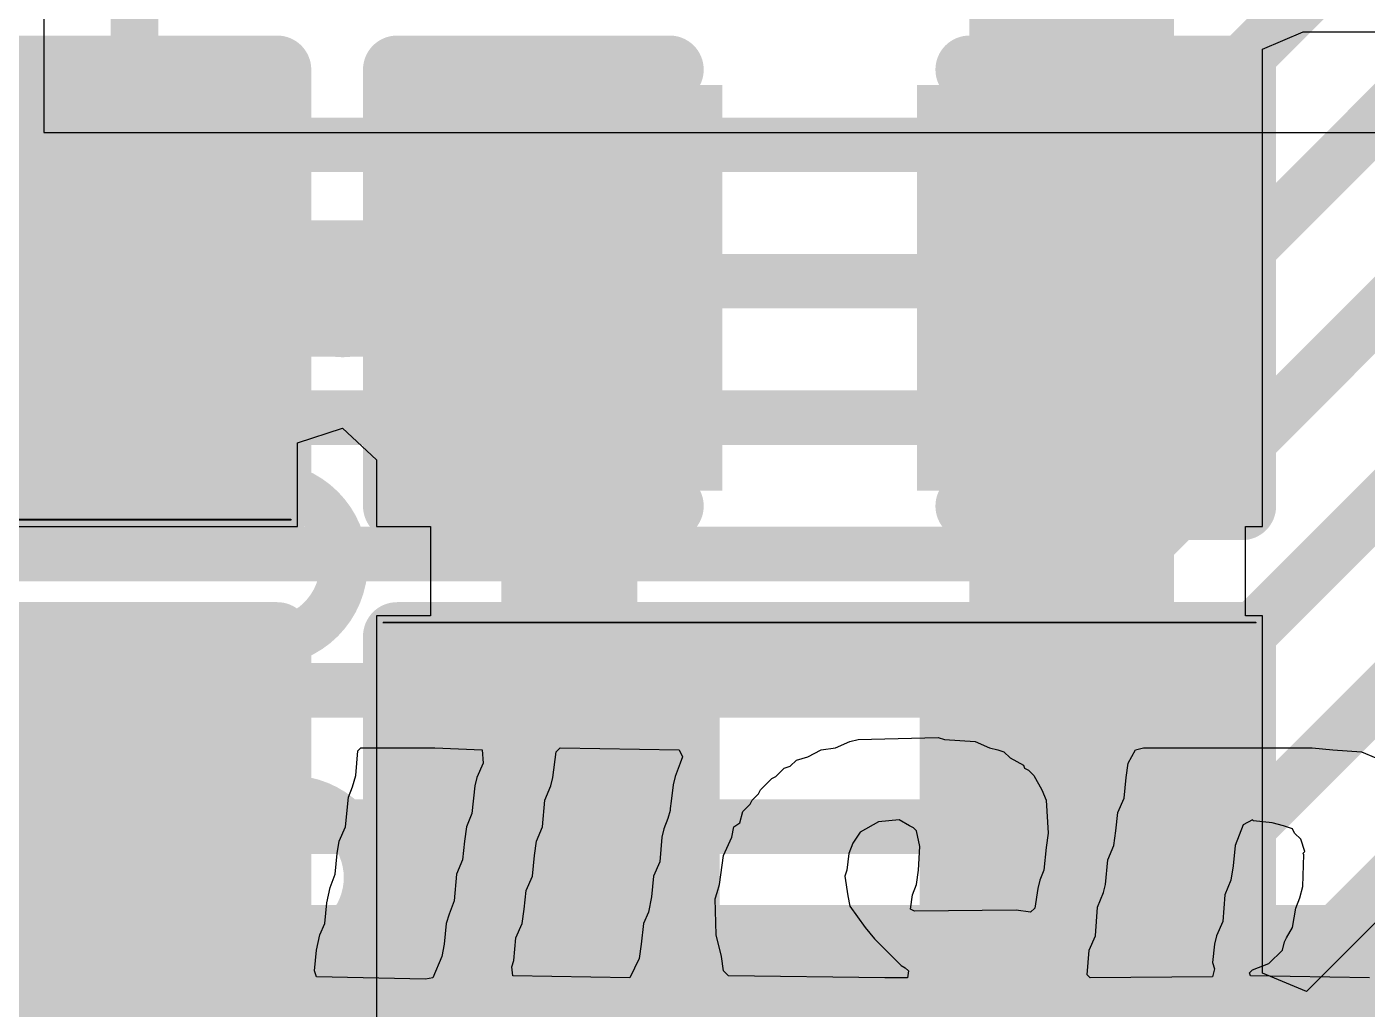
# Model space of a CAD drawing. Header units: inches. Extents: x -6 to 283, y -12 to 154.
# Drawn here: x 45.644 to 48.142, y -6.028 to -4.198 of the extents above; entities that cross this region are included whole.
import ezdxf

# ---------------------------------------------------------------- set-up
doc = ezdxf.new("R2010")
doc.units = ezdxf.units.IN
for name, color, linetype in [('Bottom Layer', 5, 'Continuous'), ('Bottom Overlay', 54, 'Continuous'), ('Bottom Paste', 16, 'Continuous'), ('Bottom Solder', 6, 'Continuous'), ('PWR-1', 156, 'Continuous'), ('Signal L1', 76, 'Continuous'), ('Signal L2', 6, 'Continuous'), ('Top Layer', 1, 'Continuous'), ('Top Overlay', 2, 'Continuous')]:
    doc.layers.add(name, color=color, linetype=linetype)

# ---------------------------------------------------------------- blocks, each defined once
blk = doc.blocks.new('R___0402_B_18')
at = {"layer": 'Bottom Layer'}
for points in [[(-0.2413, 0.3175), (-0.2412999999999999, -0.3175), (-0.6985, -0.3175), (-0.6985, 0.3175)], [(0.6985, 0.3175), (0.6985, -0.3175), (0.2413, -0.3175), (0.2412999999999999, 0.3175)]]:
    blk.add_hatch(color=5, dxfattribs=at).paths.add_polyline_path(points)
at = {"layer": 'Bottom Paste'}
for points in [[(-0.2413, 0.3175), (-0.2412999999999999, -0.3175), (-0.6985, -0.3175), (-0.6985, 0.3175)], [(0.6985, 0.3175), (0.6985, -0.3175), (0.2413, -0.3175), (0.2412999999999999, 0.3175)]]:
    blk.add_hatch(color=16, dxfattribs=at).paths.add_polyline_path(points)
at = {"layer": 'Bottom Solder'}
for points in [[(-0.18629884, 0.37250116), (-0.1862988399999999, -0.37250116), (-0.75350116, -0.37250116), (-0.75350116, 0.37250116)], [(0.75350116, 0.37250116), (0.75350116, -0.37250116), (0.18629884, -0.37250116), (0.1862988399999999, 0.37250116)]]:
    blk.add_hatch(color=6, dxfattribs=at).paths.add_polyline_path(points)
at = {"layer": 'Bottom Overlay'}
for points in [[(0.7874, 0.4064, 0.127, 0.127, 0), (-0.7874, 0.4064, 0.127, 0.127, 0)], [(-0.7874, 0.4064, 0.127, 0.127, 0), (-0.7874, -0.4064, 0.127, 0.127, 0)], [(0.7874, 0.4064, 0.127, 0.127, 0), (0.7874, -0.4064, 0.127, 0.127, 0)], [(0.8128, 0.4318, 0.0032258, 0.0032258, 0), (-0.8128, 0.4318, 0.0032258, 0.0032258, 0)], [(0.7874, -0.4064, 0.127, 0.127, 0), (-0.7874, -0.4064, 0.127, 0.127, 0)]]:
    blk.add_lwpolyline(points, format="xyseb", dxfattribs=at)
for points in [[(-0.8191499999999999, 0.4064, 0.0635, 0.0635, 1), (-0.7556499999999999, 0.4064, 0.0635, 0.0635, 1)], [(-0.8191499999999999, 0.4064, 0.0635, 0.0635, 1), (-0.7556499999999999, 0.4064, 0.0635, 0.0635, 1)], [(0.7556499999999999, 0.4064, 0.0635, 0.0635, 1), (0.8191499999999999, 0.4064, 0.0635, 0.0635, 1)], [(0.7556499999999999, 0.4064, 0.0635, 0.0635, 1), (0.8191499999999999, 0.4064, 0.0635, 0.0635, 1)], [(-0.81360518, 0.4318, 0.0016129, 0.0016129, 1), (-0.8119948199999999, 0.4318, 0.0016129, 0.0016129, 1)], [(0.8119948199999999, 0.4318, 0.0016129, 0.0016129, 1), (0.81360518, 0.4318, 0.0016129, 0.0016129, 1)], [(-0.8191499999999999, -0.4064, 0.0635, 0.0635, 1), (-0.7556499999999999, -0.4064, 0.0635, 0.0635, 1)], [(-0.8191499999999999, -0.4064, 0.0635, 0.0635, 1), (-0.7556499999999999, -0.4064, 0.0635, 0.0635, 1)], [(0.7556499999999999, -0.4064, 0.0635, 0.0635, 1), (0.8191499999999999, -0.4064, 0.0635, 0.0635, 1)], [(0.7556499999999999, -0.4064, 0.0635, 0.0635, 1), (0.8191499999999999, -0.4064, 0.0635, 0.0635, 1)]]:
    blk.add_lwpolyline(points, format="xyseb", close=True, dxfattribs=at)
blk = doc.blocks.new('R___0402_B_159')
at = {"layer": 'Bottom Layer'}
for points in [[(-0.2413, 0.3175), (-0.2412999999999999, -0.3175), (-0.6985, -0.3175), (-0.6985, 0.3175)], [(0.6985, 0.3175), (0.6985, -0.3175), (0.2413, -0.3175), (0.2412999999999999, 0.3175)]]:
    blk.add_hatch(color=5, dxfattribs=at).paths.add_polyline_path(points)
at = {"layer": 'Bottom Paste'}
for points in [[(-0.2413, 0.3175), (-0.2412999999999999, -0.3175), (-0.6985, -0.3175), (-0.6985, 0.3175)], [(0.6985, 0.3175), (0.6985, -0.3175), (0.2413, -0.3175), (0.2412999999999999, 0.3175)]]:
    blk.add_hatch(color=16, dxfattribs=at).paths.add_polyline_path(points)
at = {"layer": 'Bottom Solder'}
for points in [[(-0.18629884, 0.37250116), (-0.1862988399999999, -0.37250116), (-0.75350116, -0.37250116), (-0.75350116, 0.37250116)], [(0.75350116, 0.37250116), (0.75350116, -0.37250116), (0.18629884, -0.37250116), (0.1862988399999999, 0.37250116)]]:
    blk.add_hatch(color=6, dxfattribs=at).paths.add_polyline_path(points)
at = {"layer": 'Bottom Overlay'}
for points in [[(-0.7874, 0.4064, 0.127, 0.127, 0), (-0.7874, -0.4064, 0.127, 0.127, 0)], [(0.7874, 0.4064, 0.127, 0.127, 0), (-0.7874, 0.4064, 0.127, 0.127, 0)], [(0.7874, 0.4064, 0.127, 0.127, 0), (0.7874, -0.4064, 0.127, 0.127, 0)], [(0.8127974599999999, 0.4318, 0.0032258, 0.0032258, 0), (-0.8128, 0.4318, 0.0032258, 0.0032258, 0)], [(0.7874, -0.4064, 0.127, 0.127, 0), (-0.7874, -0.4064, 0.127, 0.127, 0)]]:
    blk.add_lwpolyline(points, format="xyseb", dxfattribs=at)
for points in [[(-0.8191499999999999, 0.4064, 0.0635, 0.0635, 1), (-0.7556499999999999, 0.4064, 0.0635, 0.0635, 1)], [(-0.8191499999999999, 0.4064, 0.0635, 0.0635, 1), (-0.7556499999999999, 0.4064, 0.0635, 0.0635, 1)], [(0.7556499999999999, 0.4064, 0.0635, 0.0635, 1), (0.8191499999999999, 0.4064, 0.0635, 0.0635, 1)], [(0.7556499999999999, 0.4064, 0.0635, 0.0635, 1), (0.8191499999999999, 0.4064, 0.0635, 0.0635, 1)], [(-0.81360518, 0.4318, 0.0016129, 0.0016129, 1), (-0.8119948199999999, 0.4318, 0.0016129, 0.0016129, 1)], [(0.81199228, 0.4318, 0.0016129, 0.0016129, 1), (0.8136026399999999, 0.4318, 0.0016129, 0.0016129, 1)], [(-0.8191499999999999, -0.4064, 0.0635, 0.0635, 1), (-0.7556499999999999, -0.4064, 0.0635, 0.0635, 1)], [(-0.8191499999999999, -0.4064, 0.0635, 0.0635, 1), (-0.7556499999999999, -0.4064, 0.0635, 0.0635, 1)], [(0.7556499999999999, -0.4064, 0.0635, 0.0635, 1), (0.8191499999999999, -0.4064, 0.0635, 0.0635, 1)], [(0.7556499999999999, -0.4064, 0.0635, 0.0635, 1), (0.8191499999999999, -0.4064, 0.0635, 0.0635, 1)]]:
    blk.add_lwpolyline(points, format="xyseb", close=True, dxfattribs=at)
blk = doc.blocks.new('R___0402_B_161')
at = {"layer": 'Bottom Layer'}
for points in [[(-0.2413025399999999, 0.3174999999999999), (-0.2413025400000001, -0.3175), (-0.6985025399999999, -0.3174999999999999), (-0.6985025399999999, 0.3175)], [(0.6985, 0.3174999999999999), (0.6985, -0.3175), (0.2412999999999999, -0.3174999999999999), (0.2413000000000001, 0.3175)]]:
    blk.add_hatch(color=5, dxfattribs=at).paths.add_polyline_path(points)
at = {"layer": 'Bottom Paste'}
for points in [[(-0.2413025399999999, 0.3174999999999999), (-0.2413025400000001, -0.3175), (-0.6985025399999999, -0.3174999999999999), (-0.6985025399999999, 0.3175)], [(0.6985, 0.3174999999999999), (0.6985, -0.3175), (0.2412999999999999, -0.3174999999999999), (0.2413000000000001, 0.3175)]]:
    blk.add_hatch(color=16, dxfattribs=at).paths.add_polyline_path(points)
at = {"layer": 'Bottom Solder'}
for points in [[(-0.1863013799999999, 0.3725011599999999), (-0.1863013800000001, -0.3725011600000001), (-0.7535037, -0.3725011599999999), (-0.7535037, 0.3725011600000001)], [(0.75350116, 0.3725011599999999), (0.75350116, -0.3725011600000001), (0.1862988399999999, -0.3725011599999999), (0.18629884, 0.3725011600000001)]]:
    blk.add_hatch(color=6, dxfattribs=at).paths.add_polyline_path(points)
at = {"layer": 'Bottom Overlay'}
for points in [[(-0.7874, -0.4064, 0.127, 0.127, 0), (-0.7874, 0.4064, 0.127, 0.127, 0)], [(-0.7874, 0.4064, 0.127, 0.127, 0), (0.7874, 0.4064, 0.127, 0.127, 0)], [(0.7874, -0.4064, 0.127, 0.127, 0), (0.7874, 0.4064, 0.127, 0.127, 0)], [(-0.8128, 0.4318, 0.0032258, 0.0032258, 0), (0.8127974599999999, 0.4318, 0.0032258, 0.0032258, 0)], [(-0.7874, -0.4064, 0.127, 0.127, 0), (0.7874, -0.4064, 0.127, 0.127, 0)]]:
    blk.add_lwpolyline(points, format="xyseb", dxfattribs=at)
for points in [[(-0.8191499999999999, 0.4064, 0.0635, 0.0635, 1), (-0.7556499999999999, 0.4064, 0.0635, 0.0635, 1)], [(-0.8191499999999999, 0.4064, 0.0635, 0.0635, 1), (-0.7556499999999999, 0.4064, 0.0635, 0.0635, 1)], [(0.7556499999999999, 0.4064, 0.0635, 0.0635, 1), (0.8191499999999999, 0.4064, 0.0635, 0.0635, 1)], [(0.7556499999999999, 0.4064, 0.0635, 0.0635, 1), (0.8191499999999999, 0.4064, 0.0635, 0.0635, 1)], [(-0.81360518, 0.4318, 0.0016129, 0.0016129, 1), (-0.8119948199999999, 0.4318, 0.0016129, 0.0016129, 1)], [(0.81199228, 0.4318, 0.0016129, 0.0016129, 1), (0.8136026399999999, 0.4318, 0.0016129, 0.0016129, 1)], [(-0.8191499999999999, -0.4064, 0.0635, 0.0635, 1), (-0.7556499999999999, -0.4064, 0.0635, 0.0635, 1)], [(-0.8191499999999999, -0.4064, 0.0635, 0.0635, 1), (-0.7556499999999999, -0.4064, 0.0635, 0.0635, 1)], [(0.7556499999999999, -0.4064, 0.0635, 0.0635, 1), (0.8191499999999999, -0.4064, 0.0635, 0.0635, 1)], [(0.7556499999999999, -0.4064, 0.0635, 0.0635, 1), (0.8191499999999999, -0.4064, 0.0635, 0.0635, 1)]]:
    blk.add_lwpolyline(points, format="xyseb", close=True, dxfattribs=at)
blk = doc.blocks.new('C___0402_B_430')
at = {"layer": 'Bottom Layer'}
for points in [[(-0.2412999999999999, 0.3174999999999999), (-0.2413000000000001, -0.3175), (-0.6985, -0.3174999999999999), (-0.6985, 0.3175)], [(0.6985, 0.3174999999999999), (0.6985, -0.3175), (0.2412999999999999, -0.3174999999999999), (0.2413000000000001, 0.3175)]]:
    blk.add_hatch(color=5, dxfattribs=at).paths.add_polyline_path(points)
at = {"layer": 'Bottom Paste'}
for points in [[(-0.2412999999999999, 0.3174999999999999), (-0.2413000000000001, -0.3175), (-0.6985, -0.3174999999999999), (-0.6985, 0.3175)], [(0.6985, 0.3174999999999999), (0.6985, -0.3175), (0.2412999999999999, -0.3174999999999999), (0.2413000000000001, 0.3175)]]:
    blk.add_hatch(color=16, dxfattribs=at).paths.add_polyline_path(points)
at = {"layer": 'Bottom Solder'}
for points in [[(-0.1813001199999999, 0.3774998799999999), (-0.1813001200000001, -0.3774998800000001), (-0.7584998799999999, -0.3774998799999999), (-0.7584998799999999, 0.3774998800000001)], [(0.7584998799999999, 0.3774998799999999), (0.7584998799999999, -0.3774998800000001), (0.1813001199999999, -0.3774998799999999), (0.1813001200000001, 0.3774998800000001)]]:
    blk.add_hatch(color=6, dxfattribs=at).paths.add_polyline_path(points)
at = {"layer": 'Bottom Overlay'}
for points in [[(-0.7874, 0.4064, 0.127, 0.127, 0), (-0.2794, 0.4064, 0.127, 0.127, 0)], [(-0.7874, -0.4064, 0.127, 0.127, 0), (-0.7874, 0.4064, 0.127, 0.127, 0)], [(0.2794, 0.4064, 0.127, 0.127, 0), (0.7874, 0.4064, 0.127, 0.127, 0)], [(0.7874, -0.4064, 0.127, 0.127, 0), (0.7874, 0.4064, 0.127, 0.127, 0)], [(-0.7874, -0.4064, 0.127, 0.127, 0), (-0.2794, -0.4064, 0.127, 0.127, 0)], [(0.2794, -0.4064, 0.127, 0.127, 0), (0.7874, -0.4064, 0.127, 0.127, 0)]]:
    blk.add_lwpolyline(points, format="xyseb", dxfattribs=at)
for points in [[(-0.8191499999999999, 0.4064, 0.0635, 0.0635, 1), (-0.7556499999999999, 0.4064, 0.0635, 0.0635, 1)], [(-0.8191499999999999, 0.4064, 0.0635, 0.0635, 1), (-0.7556499999999999, 0.4064, 0.0635, 0.0635, 1)], [(-0.31115, 0.4064, 0.0635, 0.0635, 1), (-0.24765, 0.4064, 0.0635, 0.0635, 1)], [(0.24765, 0.4064, 0.0635, 0.0635, 1), (0.31115, 0.4064, 0.0635, 0.0635, 1)], [(0.7556499999999999, 0.4064, 0.0635, 0.0635, 1), (0.8191499999999999, 0.4064, 0.0635, 0.0635, 1)], [(0.7556499999999999, 0.4064, 0.0635, 0.0635, 1), (0.8191499999999999, 0.4064, 0.0635, 0.0635, 1)], [(-0.8191499999999999, -0.4064, 0.0635, 0.0635, 1), (-0.7556499999999999, -0.4064, 0.0635, 0.0635, 1)], [(-0.8191499999999999, -0.4064, 0.0635, 0.0635, 1), (-0.7556499999999999, -0.4064, 0.0635, 0.0635, 1)], [(-0.31115, -0.4064, 0.0635, 0.0635, 1), (-0.24765, -0.4064, 0.0635, 0.0635, 1)], [(0.24765, -0.4064, 0.0635, 0.0635, 1), (0.31115, -0.4064, 0.0635, 0.0635, 1)], [(0.7556499999999999, -0.4064, 0.0635, 0.0635, 1), (0.8191499999999999, -0.4064, 0.0635, 0.0635, 1)], [(0.7556499999999999, -0.4064, 0.0635, 0.0635, 1), (0.8191499999999999, -0.4064, 0.0635, 0.0635, 1)]]:
    blk.add_lwpolyline(points, format="xyseb", close=True, dxfattribs=at)

msp = doc.modelspace()

# ---------------------------------------------------------------- linework, layer by layer
at = {"layer": 'Bottom Layer'}
for p, q in [((47.94715836, -4.23986452), (48.02272335999999, -4.20766494)), ((48.02272335999999, -4.20766494), (49.52601981999999, -4.20766494)), ((47.94715836, -5.12886198), (47.94715836, -4.23986452)), ((46.14896281999999, -4.97288566), (46.2327879, -4.945618759999999)), ((46.2327879, -4.945618759999999), (46.29615836, -5.004747419999999)), ((46.14896281999999, -5.12886198), (46.14896281999999, -4.97288566)), ((46.29615836, -5.004747419999999), (46.29615836, -5.12886198)), ((45.43776282, -5.12886198), (46.14896281999999, -5.12886198)), ((46.29615836, -5.12886198), (46.39634612, -5.12886198)), ((46.39634612, -5.12886198), (46.39634612, -5.29520658)), ((47.91527882, -5.29520658), (47.91527882, -5.12886198)), ((47.91527882, -5.12886198), (47.94715836, -5.12886198)), ((46.39634612, -5.29520658), (46.29615582, -5.29520658)), ((46.29615582, -5.29520658), (46.29615582, -6.18420658)), ((47.94715836, -5.29520658), (47.91527882, -5.29520658)), ((47.94715836, -5.960744999999999), (47.94715836, -5.29520658)), ((48.40782038, -5.61623718), (48.0292918, -5.99476576)), ((48.0292918, -5.99476576), (47.94715836, -5.960744999999999))]:
    msp.add_line(p, q, dxfattribs=at)
for points in [[(47.59155836, -4.15677096, 0.3809999999999999, 0.3809999999999999, -0.198912367379658), (47.90905836, -3.39025738, 0.3809999999999999, 0.3809999999999999, 0)], [(47.59155836, -4.684361979999999, 0.3809999999999999, 0.3809999999999999, 0), (47.59155836, -4.15677096, 0.3809999999999999, 0.3809999999999999, 0)], [(47.59155836, -5.73970658, 0.3809999999999999, 0.3809999999999999, 0), (47.59155836, -4.684361979999999, 0.3809999999999999, 0.3809999999999999, 0)], [(45.79336282, -4.684361979999999, 0.254, 0.254, 0), (45.79450328, -4.68550244, 0.254, 0.254, 0)], [(45.79450328, -4.68550244, 0.254, 0.254, 0), (46.23164744, -4.68550244, 0.254, 0.254, 0)], [(46.23164744, -4.68550244, 0.254, 0.254, 0), (46.2327879, -4.6866429, 0.254, 0.254, 0)], [(46.2327879, -4.6866429, 0.254, 0.254, 0), (46.23392836, -4.68550244, 0.254, 0.254, 0)], [(46.23392836, -4.68550244, 0.254, 0.254, 0), (46.65289882, -4.68550244, 0.254, 0.254, 0)], [(46.65175836, -4.684361979999999, 0.254, 0.254, 0), (46.65289882, -4.68550244, 0.254, 0.254, 0)], [(46.65289882, -4.68550244, 0.254, 0.254, 0), (46.65532198, -4.6879256, 0.254, 0.254, 0)], [(46.65532198, -5.73970658, 0.254, 0.254, 0), (46.65532198, -4.6879256, 0.254, 0.254, 0)], [(45.79336282, -6.6272537, 0.254, 0.254, 0), (45.79336282, -5.73970658, 0.254, 0.254, 0)], [(48.09281974, -6.22423698, 0.1524, 0.1524, 0), (48.6161461, -5.700910619999999, 0.1524, 0.1524, 0)], [(46.65175582, -6.14610658, 0.1524, 0.1524, 0), (46.65175582, -5.73970658, 0.1524, 0.1524, 0)]]:
    msp.add_lwpolyline(points, format="xyseb", dxfattribs=at)
for points in [[(47.49630836, -4.15677096, 0.1905, 0.1905, 1), (47.68680835999999, -4.15677096, 0.1905, 0.1905, 1)], [(47.49630836, -4.15677096, 0.1905, 0.1905, 1), (47.68680835999999, -4.15677096, 0.1905, 0.1905, 1)], [(47.49630836, -4.684361979999999, 0.1905, 0.1905, 1), (47.68680835999999, -4.684361979999999, 0.1905, 0.1905, 1)], [(47.49630836, -4.684361979999999, 0.1905, 0.1905, 1), (47.68680835999999, -4.684361979999999, 0.1905, 0.1905, 1)], [(45.72986282, -4.684361979999999, 0.127, 0.127, 1), (45.85686282, -4.684361979999999, 0.127, 0.127, 1)], [(45.73100328, -4.68550244, 0.127, 0.127, 1), (45.85800328, -4.68550244, 0.127, 0.127, 1)], [(45.73100328, -4.68550244, 0.127, 0.127, 1), (45.85800328, -4.68550244, 0.127, 0.127, 1)], [(46.16814744, -4.68550244, 0.127, 0.127, 1), (46.29514743999999, -4.68550244, 0.127, 0.127, 1)], [(46.16814744, -4.68550244, 0.127, 0.127, 1), (46.29514743999999, -4.68550244, 0.127, 0.127, 1)], [(46.1692879, -4.6866429, 0.127, 0.127, 1), (46.2962879, -4.6866429, 0.127, 0.127, 1)], [(46.1692879, -4.6866429, 0.127, 0.127, 1), (46.2962879, -4.6866429, 0.127, 0.127, 1)], [(46.17042836, -4.68550244, 0.127, 0.127, 1), (46.29742836, -4.68550244, 0.127, 0.127, 1)], [(46.17042836, -4.68550244, 0.127, 0.127, 1), (46.29742836, -4.68550244, 0.127, 0.127, 1)], [(46.58825836, -4.684361979999999, 0.127, 0.127, 1), (46.71525836, -4.684361979999999, 0.127, 0.127, 1)], [(46.58939881999999, -4.68550244, 0.127, 0.127, 1), (46.71639881999999, -4.68550244, 0.127, 0.127, 1)], [(46.58939881999999, -4.68550244, 0.127, 0.127, 1), (46.71639881999999, -4.68550244, 0.127, 0.127, 1)], [(46.58939881999999, -4.68550244, 0.127, 0.127, 1), (46.71639881999999, -4.68550244, 0.127, 0.127, 1)], [(46.59182197999999, -4.6879256, 0.127, 0.127, 1), (46.71882197999999, -4.6879256, 0.127, 0.127, 1)], [(46.59182197999999, -4.6879256, 0.127, 0.127, 1), (46.71882197999999, -4.6879256, 0.127, 0.127, 1)], [(47.49630836, -5.73970658, 0.1905, 0.1905, 1), (47.68680835999999, -5.73970658, 0.1905, 0.1905, 1)], [(45.72986282, -5.73970658, 0.127, 0.127, 1), (45.85686282, -5.73970658, 0.127, 0.127, 1)], [(46.59182197999999, -5.73970658, 0.127, 0.127, 1), (46.71882197999999, -5.73970658, 0.127, 0.127, 1)], [(46.61365582, -5.73970658, 0.0762, 0.0762, 1), (46.68985582, -5.73970658, 0.0762, 0.0762, 1)]]:
    msp.add_lwpolyline(points, format="xyseb", close=True, dxfattribs=at)
at = {"layer": 'PWR-1'}
for p, q in [((45.67585734, 0.06402577999999999), (45.67585734, -4.39482484)), ((45.67585734, -4.39482484), (55.02262808, -4.39482484))]:
    msp.add_line(p, q, dxfattribs=at)
at = {"layer": 'Signal L1'}
msp.add_lwpolyline([(42.57390012, -5.9608085, 0.254, 0.254, 0), (52.88037937999999, -5.9608085, 0.254, 0.254, 0)], format="xyseb", dxfattribs=at)
at = {"layer": 'Signal L2'}
for points in [[(45.84463526, -4.6720125, 0.08889999999999999, 0.08889999999999999, 0), (45.84463526, -3.24202552, 0.08889999999999999, 0.08889999999999999, 0)], [(45.84463526, -4.90653832, 0.08889999999999999, 0.08889999999999999, 0), (45.84463526, -4.6720125, 0.08889999999999999, 0.08889999999999999, 0)], [(45.99068525999999, -5.05258832, 0.08889999999999999, 0.08889999999999999, -0.4142135623730951), (45.84463526, -4.90653832, 0.08889999999999999, 0.08889999999999999, 0)], [(45.99068525999999, -5.05258832, 0.08889999999999999, 0.08889999999999999, 0), (46.08915597999999, -5.05258832, 0.08889999999999999, 0.08889999999999999, 0)], [(46.08915597999999, -5.05258832, 0.08889999999999999, 0.08889999999999999, -0.9999999999999999), (46.08915597999999, -5.344688319999999, 0.08889999999999999, 0.08889999999999999, 0)], [(45.99068525999999, -5.63678832, 0.08889999999999999, 0.08889999999999999, -0.9999999999999999), (45.99068525999999, -5.344688319999999, 0.08889999999999999, 0.08889999999999999, 0)], [(45.99068525999999, -5.344688319999999, 0.08889999999999999, 0.08889999999999999, 0), (46.08915597999999, -5.344688319999999, 0.08889999999999999, 0.08889999999999999, 0)], [(45.99068525999999, -5.63678832, 0.08889999999999999, 0.08889999999999999, 0), (46.13332404, -5.63678832, 0.08889999999999999, 0.08889999999999999, 0)], [(46.13332404, -5.63678832, 0.08889999999999999, 0.08889999999999999, -0.9999999999999999), (46.13332404, -5.92888832, 0.08889999999999999, 0.08889999999999999, 0)], [(45.84463526, -6.074938319999999, 0.08889999999999999, 0.08889999999999999, -0.4142135623730951), (45.99068525999999, -5.92888832, 0.08889999999999999, 0.08889999999999999, 0)], [(45.99068525999999, -5.92888832, 0.08889999999999999, 0.08889999999999999, 0), (46.13332404, -5.92888832, 0.08889999999999999, 0.08889999999999999, 0)]]:
    msp.add_lwpolyline(points, format="xyseb", dxfattribs=at)
for points in [[(45.82241026, -4.6720125, 0.04445, 0.04445, 1), (45.86686026, -4.6720125, 0.04445, 0.04445, 1)], [(45.82241026, -4.6720125, 0.04445, 0.04445, 1), (45.86686026, -4.6720125, 0.04445, 0.04445, 1)], [(45.82241026, -4.90653832, 0.04445, 0.04445, 1), (45.86686026, -4.90653832, 0.04445, 0.04445, 1)], [(45.82241026, -4.90653832, 0.04445, 0.04445, 1), (45.86686026, -4.90653832, 0.04445, 0.04445, 1)], [(45.96846025999999, -5.05258832, 0.04445, 0.04445, 1), (46.01291026, -5.05258832, 0.04445, 0.04445, 1)], [(45.96846025999999, -5.05258832, 0.04445, 0.04445, 1), (46.01291026, -5.05258832, 0.04445, 0.04445, 1)], [(46.06693098, -5.05258832, 0.04445, 0.04445, 1), (46.11138098, -5.05258832, 0.04445, 0.04445, 1)], [(46.06693098, -5.05258832, 0.04445, 0.04445, 1), (46.11138098, -5.05258832, 0.04445, 0.04445, 1)], [(45.96846025999999, -5.344688319999999, 0.04445, 0.04445, 1), (46.01291026, -5.344688319999999, 0.04445, 0.04445, 1)], [(45.96846025999999, -5.344688319999999, 0.04445, 0.04445, 1), (46.01291026, -5.344688319999999, 0.04445, 0.04445, 1)], [(46.06693098, -5.344688319999999, 0.04445, 0.04445, 1), (46.11138098, -5.344688319999999, 0.04445, 0.04445, 1)], [(46.06693098, -5.344688319999999, 0.04445, 0.04445, 1), (46.11138098, -5.344688319999999, 0.04445, 0.04445, 1)], [(45.96846025999999, -5.63678832, 0.04445, 0.04445, 1), (46.01291026, -5.63678832, 0.04445, 0.04445, 1)], [(45.96846025999999, -5.63678832, 0.04445, 0.04445, 1), (46.01291026, -5.63678832, 0.04445, 0.04445, 1)], [(46.11109904, -5.63678832, 0.04445, 0.04445, 1), (46.15554904, -5.63678832, 0.04445, 0.04445, 1)], [(46.11109904, -5.63678832, 0.04445, 0.04445, 1), (46.15554904, -5.63678832, 0.04445, 0.04445, 1)], [(45.96846025999999, -5.92888832, 0.04445, 0.04445, 1), (46.01291026, -5.92888832, 0.04445, 0.04445, 1)], [(45.96846025999999, -5.92888832, 0.04445, 0.04445, 1), (46.01291026, -5.92888832, 0.04445, 0.04445, 1)], [(46.11109904, -5.92888832, 0.04445, 0.04445, 1), (46.15554904, -5.92888832, 0.04445, 0.04445, 1)], [(46.11109904, -5.92888832, 0.04445, 0.04445, 1), (46.15554904, -5.92888832, 0.04445, 0.04445, 1)]]:
    msp.add_lwpolyline(points, format="xyseb", close=True, dxfattribs=at)
at = {"layer": 'Top Layer'}
for points in [[(47.39625014, -4.4180125, 0.1016, 0.1016, 0), (47.83282534, -3.9814373, 0.1016, 0.1016, 0)], [(47.50145947999999, -4.6720125, 0.1016, 0.1016, 0), (48.08682534, -4.08664664, 0.1016, 0.1016, 0)], [(47.60666882, -4.9260125, 0.1016, 0.1016, 0), (48.34082533999999, -4.19185598, 0.1016, 0.1016, 0)], [(47.71187816, -5.180012499999999, 0.1016, 0.1016, 0), (48.59482534, -4.29706532, 0.1016, 0.1016, 0)], [(43.9066559, -4.4180125, 0.1016, 0.1016, 0), (47.39625014, -4.4180125, 0.1016, 0.1016, 0)], [(47.81708749999999, -5.4340125, 0.1016, 0.1016, 0), (48.84882534, -4.40227466, 0.1016, 0.1016, 0)], [(47.92229684, -5.6880125, 0.1016, 0.1016, 0), (49.10282534, -4.507484, 0.1016, 0.1016, 0)], [(47.99838762, -5.97113106, 0.1016, 0.1016, 0), (49.35682534, -4.61269334, 0.1016, 0.1016, 0)], [(44.01186524, -4.6720125, 0.1016, 0.1016, 0), (47.50145947999999, -4.6720125, 0.1016, 0.1016, 0)], [(44.11707458, -4.9260125, 0.1016, 0.1016, 0), (47.60666882, -4.9260125, 0.1016, 0.1016, 0)], [(44.22228392, -5.180012499999999, 0.1016, 0.1016, 0), (47.71187816, -5.180012499999999, 0.1016, 0.1016, 0)], [(44.32749326, -5.4340125, 0.1016, 0.1016, 0), (47.81708749999999, -5.4340125, 0.1016, 0.1016, 0)], [(44.4327026, -5.6880125, 0.1016, 0.1016, 0), (47.92229684, -5.6880125, 0.1016, 0.1016, 0)], [(44.50879337999999, -5.97113106, 0.1016, 0.1016, 0), (47.99838762, -5.97113106, 0.1016, 0.1016, 0)]]:
    msp.add_lwpolyline(points, format="xyseb", dxfattribs=at)
for points in [[(47.37085014, -4.4180125, 0.0508, 0.0508, 1), (47.42165014, -4.4180125, 0.0508, 0.0508, 1)], [(47.37085014, -4.4180125, 0.0508, 0.0508, 1), (47.42165014, -4.4180125, 0.0508, 0.0508, 1)], [(47.47605948, -4.6720125, 0.0508, 0.0508, 1), (47.52685948, -4.6720125, 0.0508, 0.0508, 1)], [(47.47605948, -4.6720125, 0.0508, 0.0508, 1), (47.52685948, -4.6720125, 0.0508, 0.0508, 1)], [(47.58126882, -4.9260125, 0.0508, 0.0508, 1), (47.63206881999999, -4.9260125, 0.0508, 0.0508, 1)], [(47.58126882, -4.9260125, 0.0508, 0.0508, 1), (47.63206881999999, -4.9260125, 0.0508, 0.0508, 1)], [(47.68647816, -5.180012499999999, 0.0508, 0.0508, 1), (47.73727816, -5.180012499999999, 0.0508, 0.0508, 1)], [(47.68647816, -5.180012499999999, 0.0508, 0.0508, 1), (47.73727816, -5.180012499999999, 0.0508, 0.0508, 1)], [(47.79168749999999, -5.4340125, 0.0508, 0.0508, 1), (47.8424875, -5.4340125, 0.0508, 0.0508, 1)], [(47.79168749999999, -5.4340125, 0.0508, 0.0508, 1), (47.8424875, -5.4340125, 0.0508, 0.0508, 1)], [(47.89689684, -5.6880125, 0.0508, 0.0508, 1), (47.94769684, -5.6880125, 0.0508, 0.0508, 1)], [(47.89689684, -5.6880125, 0.0508, 0.0508, 1), (47.94769684, -5.6880125, 0.0508, 0.0508, 1)], [(47.97298762, -5.97113106, 0.0508, 0.0508, 1), (48.02378762, -5.97113106, 0.0508, 0.0508, 1)], [(47.97298762, -5.97113106, 0.0508, 0.0508, 1), (48.02378762, -5.97113106, 0.0508, 0.0508, 1)]]:
    msp.add_lwpolyline(points, format="xyseb", close=True, dxfattribs=at)
at = {"layer": 'Top Overlay'}
for p, q in [((46.26094888, -5.54665642), (46.26669182, -5.54091094)), ((46.26669182, -5.54091094), (46.40071237999999, -5.54091094)), ((46.40071237999999, -5.54091094), (46.40454269999999, -5.54091094)), ((46.40454269999999, -5.54091094), (46.49261466, -5.544741259999999)), ((46.49261466, -5.544741259999999), (46.49452982, -5.569630719999999)), ((46.630463, -5.54857158), (46.63812364, -5.54091094)), ((46.63812364, -5.54091094), (46.86021615999999, -5.544741259999999)), ((46.86021615999999, -5.544741259999999), (46.8659591, -5.5581423)), ((47.09954004, -5.5581423), (47.1244295, -5.544741259999999)), ((47.1244295, -5.544741259999999), (47.15123412, -5.54091094)), ((47.15123412, -5.54091094), (47.17803874, -5.529425059999999)), ((47.17803874, -5.529425059999999), (47.19335494, -5.52559474)), ((47.19335494, -5.52559474), (47.3426917, -5.52176696)), ((47.3426917, -5.52176696), (47.35418012, -5.52559474)), ((47.35418012, -5.52559474), (47.41161714, -5.529425059999999)), ((47.41161714, -5.529425059999999), (47.43842176, -5.54091094)), ((47.43842176, -5.54091094), (47.45373796, -5.544741259999999)), ((47.45373796, -5.544741259999999), (47.46522638, -5.54857158)), ((47.69689216, -5.569630719999999), (47.71029574, -5.544741259999999)), ((47.71029574, -5.544741259999999), (47.72561193999999, -5.54091094)), ((47.72561193999999, -5.54091094), (48.03577642, -5.54091094)), ((48.03577642, -5.54091094), (48.0396042, -5.54091094)), ((48.0396042, -5.54091094), (48.0778947, -5.544741259999999)), ((48.0778947, -5.544741259999999), (48.13150394, -5.54857158)), ((46.25711855999999, -5.592607559999999), (46.26094888, -5.54665642)), ((46.49452982, -5.569630719999999), (46.4830414, -5.59643534)), ((46.62472006, -5.59643534), (46.630463, -5.54857158)), ((46.86212878, -5.569630719999999), (46.85255552, -5.59452018)), ((46.8659591, -5.5581423), (46.86212878, -5.569630719999999)), ((47.06698994, -5.5753762), (47.07847836, -5.563887779999999)), ((47.07847836, -5.563887779999999), (47.09954004, -5.5581423)), ((47.46522638, -5.54857158), (47.4767148, -5.56005746)), ((47.4767148, -5.56005746), (47.50160425999999, -5.57346104)), ((47.69306438, -5.59643534), (47.69689216, -5.569630719999999)), ((48.13150394, -5.54857158), (48.15830855999999, -5.56005746)), ((46.25137562, -5.6136667), (46.25711855999999, -5.592607559999999)), ((46.85255552, -5.59452018), (46.84872774, -5.60983892)), ((47.03252976, -5.5983505), (47.04018786, -5.59452018)), ((47.04018786, -5.59452018), (47.05550406, -5.57920398)), ((47.05550406, -5.57920398), (47.06698994, -5.5753762)), ((47.50160425999999, -5.57346104), (47.50351942, -5.57920398)), ((47.50351942, -5.57920398), (47.51117752, -5.5830343)), ((47.51117752, -5.5830343), (47.52075077999999, -5.592607559999999)), ((47.52075077999999, -5.592607559999999), (47.53606698, -5.61941218)), ((46.24371752, -5.63281322), (46.25137562, -5.6136667)), ((46.47921107999999, -5.611751539999999), (46.47346813999999, -5.66344562)), ((46.4830414, -5.59643534), (46.47921107999999, -5.611751539999999)), ((46.60940385999999, -5.638556159999999), (46.62089228, -5.611751539999999)), ((46.62089228, -5.611751539999999), (46.62472006, -5.59643534)), ((46.84872774, -5.60983892), (46.84489742, -5.64046878)), ((47.0076403, -5.62707028), (47.01146807999999, -5.61941218)), ((47.01146807999999, -5.61941218), (47.03252976, -5.5983505)), ((47.53606698, -5.61941218), (47.54372508, -5.638556159999999)), ((47.68923406, -5.63472584), (47.69306438, -5.59643534)), ((46.23797458, -5.688335079999999), (46.24371752, -5.63281322)), ((46.60557353999999, -5.688335079999999), (46.60940385999999, -5.638556159999999)), ((46.84489742, -5.64046878), (46.8429848, -5.653872359999999)), ((46.9923241, -5.646214259999999), (46.99615188, -5.638556159999999)), ((46.99615188, -5.638556159999999), (47.0076403, -5.62707028)), ((47.54372508, -5.638556159999999), (47.54755539999999, -5.6998235)), ((47.67774564, -5.66153046), (47.68923406, -5.63472584)), ((46.47346813999999, -5.66344562), (46.46389488, -5.688335079999999)), ((46.8429848, -5.657700139999999), (46.83915448, -5.67301888)), ((46.8429848, -5.653872359999999), (46.8429848, -5.657700139999999)), ((46.97317758, -5.680676979999999), (46.97892052, -5.6596153)), ((46.97892052, -5.6596153), (46.9923241, -5.646214259999999)), ((47.67391786, -5.695993179999999), (47.67774564, -5.66153046)), ((46.22648615999999, -5.7151397), (46.23797458, -5.688335079999999)), ((46.46389488, -5.688335079999999), (46.4600671, -5.7151397)), ((46.59408766, -5.7151397), (46.60557353999999, -5.688335079999999)), ((46.83149638, -5.69216286), (46.82766606, -5.707481599999999)), ((46.83915448, -5.67301888), (46.83149638, -5.69216286)), ((46.95785884, -5.707481599999999), (46.96168915999999, -5.688335079999999)), ((46.96168915999999, -5.688335079999999), (46.97317758, -5.680676979999999)), ((47.23164798, -5.67876182), (47.19718271999999, -5.69790834)), ((47.26993847999999, -5.6749315), (47.23164798, -5.67876182)), ((47.28908499999999, -5.68641992), (47.26993847999999, -5.6749315)), ((47.29674309999999, -5.690250239999999), (47.28908499999999, -5.68641992)), ((47.30248604, -5.695993179999999), (47.29674309999999, -5.690250239999999)), ((47.91132657999999, -5.68450476), (47.89601038, -5.722797799999999)), ((47.92855794, -5.6749315), (47.91132657999999, -5.68450476)), ((47.93047309999999, -5.67684666), (47.92855794, -5.6749315)), ((47.96493582, -5.680676979999999), (47.93047309999999, -5.67684666)), ((47.98599495999999, -5.68641992), (47.96493582, -5.680676979999999)), ((48.00322632, -5.69216286), (47.98599495999999, -5.68641992)), ((48.00705663999999, -5.6998235), (48.00322632, -5.69216286)), ((46.22265583999999, -5.738113999999999), (46.22648615999999, -5.7151397)), ((46.4600671, -5.7151397), (46.45623678, -5.74960242)), ((46.59025733999999, -5.74194432), (46.59408766, -5.7151397)), ((46.82766606, -5.707481599999999), (46.82383828, -5.753432739999999)), ((46.94254264, -5.74194432), (46.95785884, -5.707481599999999)), ((47.18378168, -5.71896748), (47.17612358, -5.738113999999999)), ((47.19718271999999, -5.69790834), (47.18378168, -5.71896748)), ((47.30822898, -5.72471296), (47.30248604, -5.695993179999999)), ((47.54755539999999, -5.6998235), (47.54372508, -5.72662812)), ((47.67008754, -5.722797799999999), (47.67391786, -5.695993179999999)), ((48.01854506, -5.711309379999999), (48.00705663999999, -5.6998235)), ((48.02620315999999, -5.73428622), (48.01854506, -5.711309379999999)), ((46.21882805999999, -5.77640704), (46.22265583999999, -5.738113999999999)), ((46.58642702, -5.78023482), (46.59025733999999, -5.74194432)), ((46.93488454, -5.795553559999999), (46.94254264, -5.74194432)), ((47.17612358, -5.738113999999999), (47.17229326, -5.768748939999999)), ((47.30631382, -5.768748939999999), (47.30822898, -5.72471296)), ((47.54372508, -5.72662812), (47.5398973, -5.768748939999999)), ((47.65859912, -5.74960242), (47.67008754, -5.722797799999999)), ((47.89601038, -5.722797799999999), (47.89218006, -5.76109084)), ((48.02237284, -5.738113999999999), (48.02620315999999, -5.73428622)), ((48.024288, -5.74002916), (48.02237284, -5.738113999999999)), ((48.02237284, -5.79938134), (48.024288, -5.74002916)), ((46.45623678, -5.74960242), (46.44474836, -5.77640704)), ((46.82383828, -5.753432739999999), (46.81234986, -5.78023482)), ((47.17229326, -5.768748939999999), (47.16846547999999, -5.78023482)), ((47.30248604, -5.795553559999999), (47.30631382, -5.768748939999999)), ((47.5398973, -5.768748939999999), (47.5322392, -5.78789546)), ((47.65477134, -5.795553559999999), (47.65859912, -5.74960242)), ((47.89218006, -5.76109084), (47.88835228, -5.78789546)), ((46.2092548, -5.801296499999999), (46.21882805999999, -5.77640704)), ((46.44474836, -5.77640704), (46.44092058, -5.82618596)), ((46.57494114, -5.80703944), (46.58642702, -5.78023482)), ((46.81234986, -5.78023482), (46.80851954, -5.81852786)), ((47.16846547999999, -5.78023482), (47.17420842, -5.816612699999999)), ((47.5322392, -5.78789546), (47.52840887999999, -5.80321166)), ((47.88835228, -5.78789546), (47.87686386, -5.81470008)), ((46.20351186, -5.83001628), (46.2092548, -5.801296499999999)), ((46.57111082, -5.84150216), (46.57494114, -5.80703944)), ((46.80851954, -5.81852786), (46.8027766, -5.84724764)), ((46.92722644, -5.82235818), (46.93105422, -5.810869759999999)), ((46.93105422, -5.810869759999999), (46.93488454, -5.795553559999999)), ((47.17420842, -5.816612699999999), (47.17803874, -5.83575922)), ((47.29100016, -5.84150216), (47.29482794, -5.81470008)), ((47.29482794, -5.81470008), (47.30248604, -5.795553559999999)), ((47.52840887999999, -5.80321166), (47.52266594, -5.83958954)), ((47.63945514, -5.837674379999999), (47.65094102, -5.810869759999999)), ((47.65094102, -5.810869759999999), (47.65477134, -5.795553559999999)), ((47.87686386, -5.81470008), (47.87303354, -5.864479)), ((48.0166299, -5.82044302), (48.02237284, -5.79938134)), ((46.19968153999999, -5.86830678), (46.20351186, -5.83001628)), ((46.44092058, -5.82618596), (46.43134731999999, -5.851075419999999)), ((46.56728304, -5.86830678), (46.57111082, -5.84150216)), ((46.9291416, -5.889365919999999), (46.92722644, -5.82235818)), ((47.17803874, -5.83575922), (47.20675598, -5.875967419999999)), ((47.29865571999999, -5.84533248), (47.29100016, -5.84150216)), ((47.48820322, -5.843417319999999), (47.29865571999999, -5.84533248)), ((47.51500784, -5.84724764), (47.48820322, -5.843417319999999)), ((47.52266594, -5.83958954), (47.51500784, -5.84724764)), ((47.63562482, -5.89128108), (47.63945514, -5.837674379999999)), ((48.00322632, -5.875967419999999), (48.0089718, -5.83958954)), ((48.0089718, -5.83958954), (48.0166299, -5.82044302)), ((46.19010828, -5.889365919999999), (46.19968153999999, -5.86830678)), ((46.42560438, -5.86830678), (46.42177406, -5.90659728)), ((46.43134731999999, -5.851075419999999), (46.42560438, -5.86830678)), ((46.55579461999999, -5.895111399999999), (46.56728304, -5.86830678)), ((46.79320334, -5.86830678), (46.78937556, -5.90659728)), ((46.8027766, -5.84724764), (46.79320334, -5.86830678)), ((47.87303354, -5.864479), (47.86154766, -5.89128108)), ((46.18436534, -5.9180857), (46.19010828, -5.889365919999999)), ((46.5519643, -5.937232219999999), (46.55579461999999, -5.895111399999999)), ((46.93871486, -5.92957412), (46.9291416, -5.889365919999999)), ((47.20675598, -5.875967419999999), (47.22398733999999, -5.897024019999999)), ((47.6241364, -5.9180857), (47.63562482, -5.89128108)), ((47.86154766, -5.89128108), (47.85771733999999, -5.90659728)), ((47.98791012, -5.9027695), (47.99174044, -5.895111399999999)), ((47.99174044, -5.895111399999999), (48.00322632, -5.875967419999999)), ((46.18053501999999, -5.95637874), (46.18436534, -5.9180857)), ((46.42177406, -5.90659728), (46.41794374, -5.92957412)), ((46.78937556, -5.90659728), (46.78554777999999, -5.933401899999999)), ((47.22398733999999, -5.897024019999999), (47.2737688, -5.94680548)), ((47.62030862, -5.964036839999999), (47.6241364, -5.9180857)), ((47.85771733999999, -5.90659728), (47.85388702, -5.941059999999999)), ((47.95919033999999, -5.94297516), (47.98408233999999, -5.9180857)), ((47.98408233999999, -5.9180857), (47.98791012, -5.9027695)), ((46.41794374, -5.92957412), (46.40071237999999, -5.96977978)), ((46.54813652, -5.94872064), (46.5519643, -5.937232219999999)), ((46.78554777999999, -5.933401899999999), (46.76831642, -5.96977978)), ((46.94254264, -5.95637874), (46.93871486, -5.92957412)), ((47.85388702, -5.941059999999999), (47.85771733999999, -5.95254842)), ((47.92855794, -5.95446358), (47.95919033999999, -5.94297516)), ((46.18436534, -5.967864619999999), (46.18053501999999, -5.95637874)), ((46.38731134, -5.97169494), (46.18436534, -5.967864619999999)), ((46.40071237999999, -5.96977978), (46.38731134, -5.97169494)), ((46.55005168, -5.965952), (46.54813652, -5.94872064)), ((46.76831642, -5.96977978), (46.55005168, -5.965952)), ((46.9521159, -5.965952), (46.94254264, -5.95637874)), ((47.24313385999999, -5.96977978), (46.9521159, -5.965952)), ((47.24696418, -5.96977978), (47.24313385999999, -5.96977978)), ((47.28525468, -5.96977978), (47.24696418, -5.96977978)), ((47.2737688, -5.94680548), (47.2814269, -5.95063326)), ((47.2814269, -5.95063326), (47.28716984, -5.95637874)), ((47.28716984, -5.95637874), (47.28525468, -5.96977978)), ((47.62605155999999, -5.96977978), (47.62030862, -5.964036839999999)), ((47.85388702, -5.967864619999999), (47.62605155999999, -5.96977978)), ((47.85771733999999, -5.95254842), (47.85388702, -5.967864619999999)), ((47.922815, -5.96020652), (47.92855794, -5.95446358)), ((47.92472762, -5.965952), (47.922815, -5.96020652)), ((48.14682014, -5.96977978), (47.92472762, -5.965952))]:
    msp.add_line(p, q, dxfattribs=at)

# ---------------------------------------------------------------- block references
at = {"rotation": 180}
for name, p in [('R___0402_B_159', (45.32346282, -4.684361979999999)), ('R___0402_B_18', (45.32346282, -5.73970658))]:
    msp.add_blockref(name, p, dxfattribs=at)
for name, p in [('C___0402_B_430', (47.12165836, -4.684361979999999)), ('R___0402_B_161', (47.12165836, -5.73970658))]:
    msp.add_blockref(name, p)

doc.saveas('drawing.dxf')
